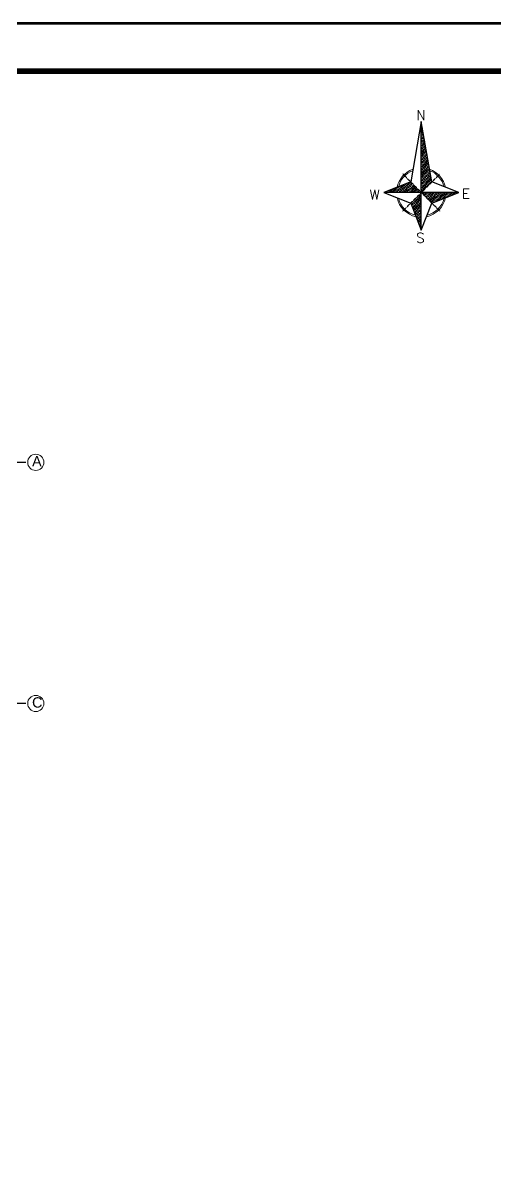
# Model space of a CAD drawing. Header units: inches. Extents: x 108286 to 1018414, y -1240248 to 57686.
# Drawn here: x 508126 to 508584, y -616458 to -615341 of the extents above; entities that cross this region are included whole.
import ezdxf

# ---------------------------------------------------------------- set-up
doc = ezdxf.new("R2010")
doc.units = ezdxf.units.IN
doc.header["$MEASUREMENT"] = 0
doc.linetypes.add('CENTER2', pattern=[1.125, 0.75, -0.125, 0.125, -0.125])
doc.linetypes.add('CENTERX2', pattern=[4, 2.5, -0.5, 0.5, -0.5])
for name, color, linetype, lineweight in [('DIM18', 1, 'Continuous', 18), ('furniture', 32, 'Continuous', 13), ('HATCH', 255, 'Continuous', 18), ('SHEETS', 7, 'Continuous', 60)]:
    doc.layers.add(name, color=color, linetype=linetype, lineweight=lineweight)
doc.layers.add('VEHICLE', color=9, linetype='Continuous')
doc.styles.add('7 INCH', font='swisscl.ttf', dxfattribs={"height": 7})
doc.styles.add('ROMANC', font='romanc.shx', dxfattribs={"width": 0.8})

# ---------------------------------------------------------------- blocks, each defined once
blk = doc.blocks.new('noth dirn')
at = {"layer": 'HATCH'}
h = blk.add_hatch(dxfattribs=at)
h.set_pattern_fill('ANSI33', color=256, scale=16, angle=360, style=0)
h.set_pattern_definition([(45, (-9118474.5084, -16078711.289), (-2.82842712475, 2.82842712475), []), (45, (-9118471.68, -16078711.289), (-2.82842712475, 2.82842712475), [2, -1])])
h.paths.add_polyline_path([(11338, -230), (11355.1, -212.8), (11338, -114.9)])
h.paths.add_polyline_path([(11338, -230), (11320.9, -212.8), (11277.4, -230)])
h.paths.add_polyline_path([(11338, -230), (11320.9, -247.1), (11338, -290.6)])
h.paths.add_polyline_path([(11338, -230), (11355.1, -247.1), (11398.6, -230)])
at = {"linetype": 'Continuous'}
for p, q in [((11338, -114.9), (11320.9, -212.8)), ((11338, -290.6), (11338, -114.9)), ((11355.1, -212.8), (11338, -114.9)), ((11320.9, -212.8), (11277.4, -230)), ((11398.6, -230), (11355.1, -212.8)), ((11277.4, -230), (11320.9, -247.1)), ((11398.6, -230), (11277.4, -230)), ((11355.1, -247.1), (11398.6, -230)), ((11320.9, -247.1), (11338, -290.6)), ((11338, -290.6), (11355.1, -247.1))]:
    blk.add_line(p, q, dxfattribs=at)
at = {"linetype": 'CENTER2', "ltscale": 0.3}
for p, q in [((11368, -260), (11308, -200)), ((11308, -260), (11368, -200))]:
    blk.add_line(p, q, dxfattribs=at)
at = {"layer": 'DIM18'}
for radius, start, end in [(40, 109.8014, 167.7655), (38, 111.5383, 165.7252), (40, 12.2345, 70.1986), (38, 14.2748, 68.4617), (40, 192.2345, 257.7655), (38, 194.2748, 255.7252), (40, 282.2345, 347.7655), (38, 284.2748, 345.7252)]:
    blk.add_arc((11338, -230), radius, start, end, dxfattribs=at)
at = {"linetype": 'Continuous', "style": 'ROMANC'}
for s, p in [('N', (11330, -112.9)), ('W', (11254.5, -241.5)), ('E', (11403.7, -239.8)), ('S', (11329.7, -311.3))]:
    blk.add_text(s, height=16, dxfattribs=at).set_placement(p)

msp = doc.modelspace()

# ---------------------------------------------------------------- linework, layer by layer
at = {"layer": 'furniture'}
for centre in [(508138.5, -615767.3), (508138.5, -616001.3)]:
    msp.add_circle(centre, 7.85, dxfattribs=at)
at = {"layer": 'SHEETS'}
for points in [[(505946.6, -615341), (509042.6, -615341), (509042.6, -617441), (505946.6, -617441)], [(506039.6, -615386), (508997.6, -615386), (508997.6, -617396), (506039.6, -617396)], [(506040.6, -615387), (508996.6, -615387), (508996.6, -617395), (506040.6, -617395)], [(506041.6, -615388), (508995.6, -615388), (508995.6, -617394), (506041.6, -617394)], [(506042.6, -615389), (508994.6, -615389), (508994.6, -617393), (506042.6, -617393)]]:
    msp.add_lwpolyline(points, close=True, dxfattribs=at)
at = {"layer": 'VEHICLE', "linetype": 'CENTERX2', "ltscale": 25}
for p, q in [((507266.5, -615767.1), (508130.6, -615767.1)), ((507266.5, -616001.1), (508130.6, -616001.1))]:
    msp.add_line(p, q, dxfattribs=at)

# ---------------------------------------------------------------- block references
at = {"xscale": 0.5999999999767169, "yscale": 0.5999999999767169, "zscale": 0.6}
msp.add_blockref('noth dirn', (501709.6, -615367.5), dxfattribs=at)

# ---------------------------------------------------------------- texts
at = {"layer": 'furniture', "char_height": 10, "width": 7.268, "attachment_point": 1, "style": '7 INCH'}
for s, insert in [('{\\fArial|b0|i0|c0|p34;A}', (508134.9, -615761.3)), ('{\\fArial|b0|i0|c0|p34;C}', (508134.9, -615995.3))]:
    msp.add_mtext(s, dxfattribs=dict(at, insert=insert))

doc.saveas('drawing.dxf')
